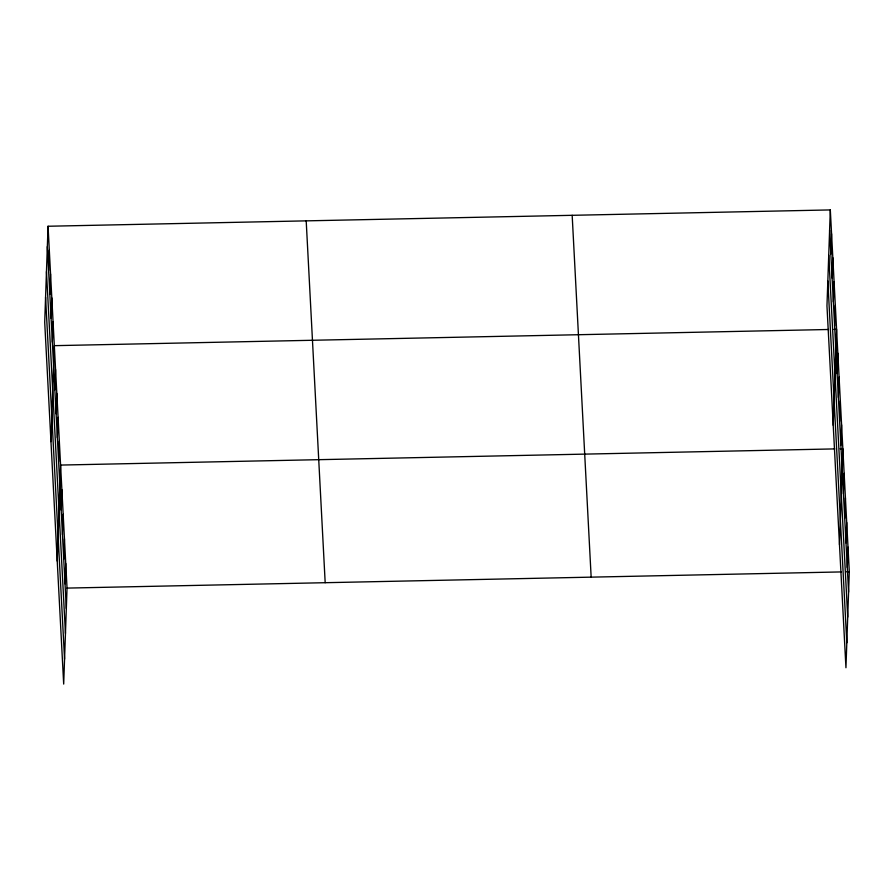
<?xml version="1.0" encoding="UTF-8"?>
<svg xmlns="http://www.w3.org/2000/svg" width="894" height="894" viewBox="0 0 894 894"><rect width="100%" height="100%" fill="white"/><g stroke="black" fill="none" stroke-linecap="round" stroke-linejoin="round"><path stroke-width="1.34" d="M48.052 226.249L44.7 322.242L63.686 684.078L67.039 588.096L48.052 226.249L830.314 209.922L849.3 571.758L845.947 667.751L826.961 305.904L830.314 209.922M48.589 270.502L49.304 250.13M49.852 294.383L50.556 274.022M51.103 318.264L51.807 297.903M52.355 342.145L53.07 321.784M50.969 441.647L54.322 345.665L828.514 329.495M54.858 389.907L55.573 369.546M56.11 413.788L56.825 393.427M57.361 437.669L58.076 417.308M58.624 461.55L59.328 441.189M57.227 561.063L60.58 465.07L834.772 448.9M61.161 510.038L61.876 489.677M62.457 534.646L63.161 514.274M63.742 559.253L64.457 538.881M65.038 583.849L65.754 563.488M830.85 254.164L831.565 233.803M832.102 278.045L832.817 257.684M833.364 301.926L834.068 281.565M834.616 325.807L835.32 305.446M833.23 425.309L836.583 329.327L833.89 329.383M837.119 373.569L837.834 353.208M838.371 397.45L839.086 377.089M839.622 421.331L840.338 400.97M840.885 445.212L841.589 424.851M839.488 544.725L842.841 448.732L840.159 448.788M843.422 493.7L844.137 473.339M844.718 518.308L845.422 497.936M846.003 542.915L846.719 522.543M847.3 567.522L848.004 547.15M67.039 588.096L841.232 571.925M846.607 571.814L849.3 571.758M829.598 230.283L848.585 592.119M828.727 255.237L847.713 617.072M827.833 280.951L846.819 642.786M572.171 215.309L591.157 577.144M306.195 220.863L325.181 582.698M47.337 246.621L66.324 608.456M46.466 271.575L65.452 633.41M45.572 297.289L64.558 659.124"/></g></svg>
